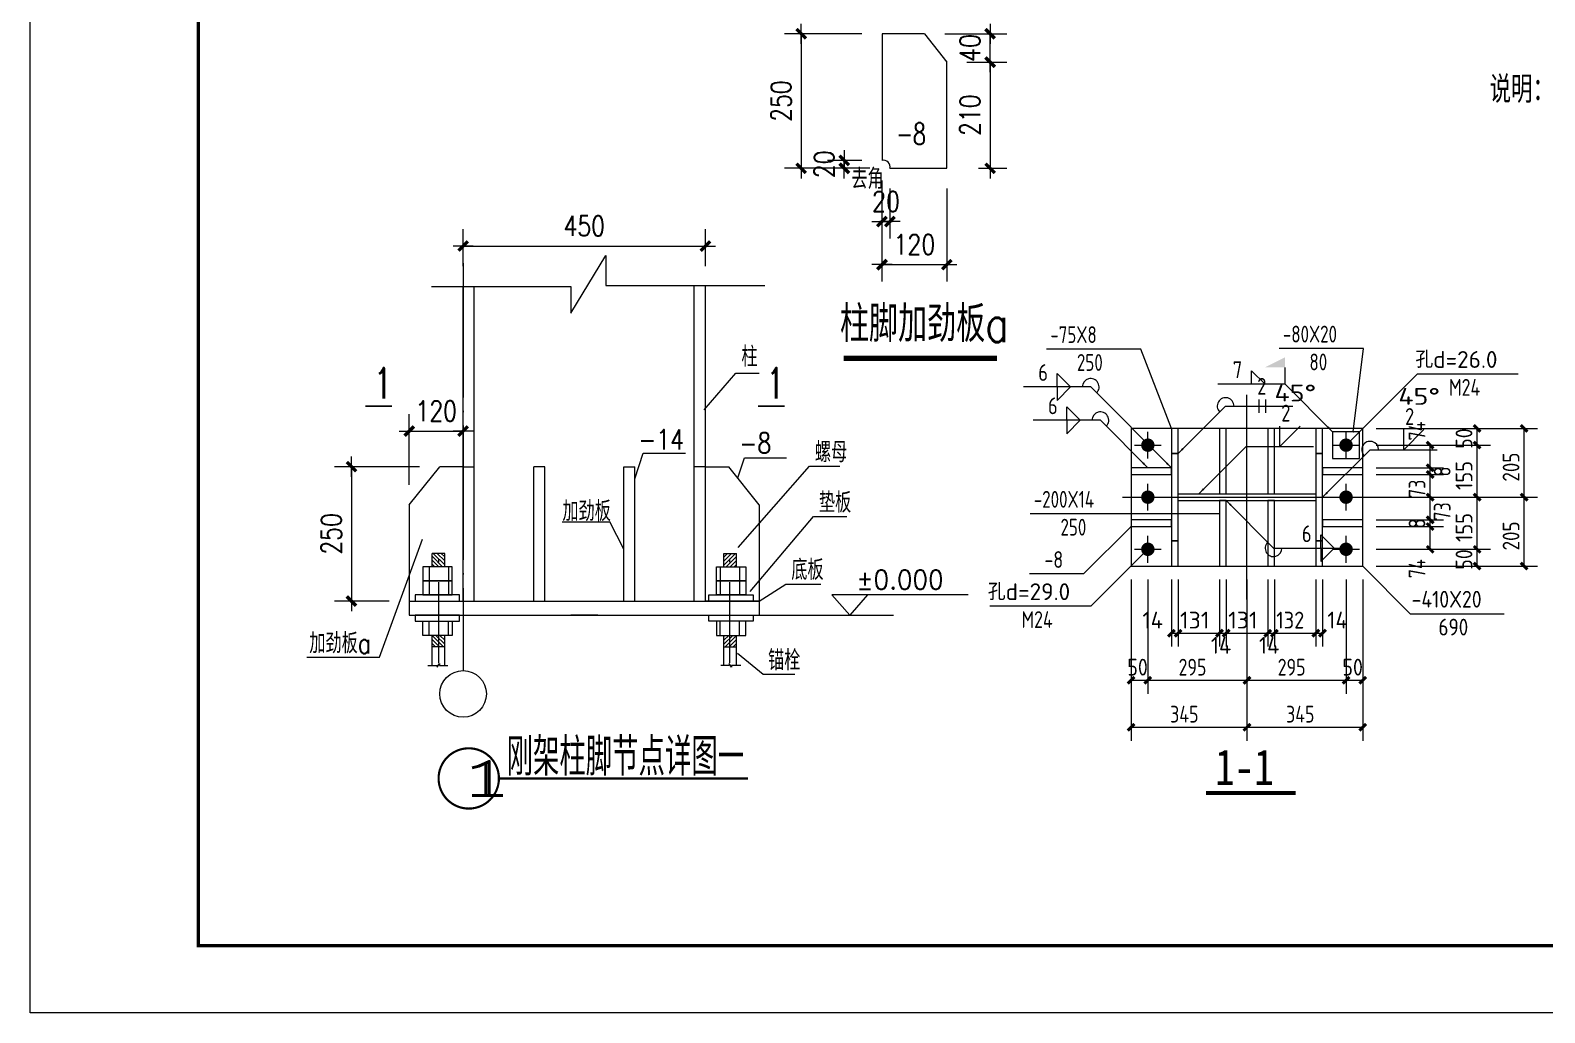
# Model space of a CAD drawing. Header units: millimetres. Extents: x 19781 to 898973, y -947928 to -267362.
# Drawn here: x 571798 to 605618, y -500940 to -478990 of the extents above; entities that cross this region are included whole.
import ezdxf

# ---------------------------------------------------------------- set-up
doc = ezdxf.new("R2010")
doc.units = ezdxf.units.MM
doc.header["$LTSCALE"] = 100
doc.linetypes.add('ACAD_ISO10W100', pattern=[18.5, 12, -3, 0.5, -3])
doc.linetypes.add('DOTE', pattern=[2.42, 2, -0.2, 0.02, -0.2])
doc.layers.get('0').update_dxf_attribs({"lineweight": 18})
for name, color, linetype, lineweight in [('10', 7, 'Continuous', 18), ('1000', 2, 'Continuous', 18), ('AXIS', 3, 'Continuous', 18), ('BORDER', 7, 'Continuous', 18), ('DIM', 3, 'Continuous', 18), ('DOTE', 1, 'DOTE', 18), ('PUB_TEXT', 7, 'Continuous', 18), ('TC', 151, 'Continuous', 18), ('TDB_文字', 3, 'Continuous', 18), ('TDB_细实线', 1, 'Continuous', 18), ('卫浴', 7, 'Continuous', 18), ('尺寸标注', 253, 'Continuous', 18), ('数字', 3, 'Continuous', 20), ('构件号', 1, 'Continuous', 18), ('标注', 4, 'Continuous', 18), ('焊缝标注', 253, 'Continuous', 18), ('编号标注', 253, 'Continuous', 18), ('螺栓孔标注', 253, 'Continuous', 18), ('钢板标注', 253, 'Continuous', 18)]:
    doc.layers.add(name, color=color, linetype=linetype, lineweight=lineweight)
doc.styles.add('7MMCN', font='simplex.shx', dxfattribs={"width": 0.7, "bigfont": 'hztxt.shx'})
doc.styles.add('_HZTXT', font='txt.shx', dxfattribs={"width": 0.7, "bigfont": 'hztxt.shx'})
doc.styles.add('_TCH_LABEL', font='complex.shx', dxfattribs={"bigfont": 'gbcbig.shx'})
doc.styles.add('dim_font', font='simplex.shx', dxfattribs={"width": 0.8, "bigfont": 'gbcbig.shx'})
doc.styles.get("Standard").update_dxf_attribs({"font": 'tssdeng.shx', "bigfont": 'hztxt.shx'})
doc.styles.add('TDB_仿宋字', font='', dxfattribs={"width": 0.8})
doc.styles.get('TDB_仿宋字').set_extended_font_data('宋体')
doc.dimstyles.new('dimn', dxfattribs={"dimtxt": 300, "dimasz": 1, "dimexe": 250, "dimexo": 300, "dimgap": 150, "dimtad": 1, "dimdec": 0, "dimzin": 0, "dimdsep": 46, "dimtxsty": 'dim_font', "dimblk": '_CAXARROW', "dimcen": 1, "dimdle": 2, "dimclrt": 7, "dimadec": 1, "dimazin": 0, "dimtfac": 1, "dimtdec": 0, "dimtix": 1, "dimtmove": 2, "dimatfit": 3, "dimfxl": 1, "dimtolj": 1, "dimtzin": 0, "dimarcsym": 0})
pattern_1 = [(45, (0, 0), (-29.47909, 29.47909), [])]
pattern_2 = [(135, (0, 0), (-29.4791, -29.4791), [])]

# ---------------------------------------------------------------- blocks, each defined once
blk = doc.blocks.new('_DIMX')
blk.add_line((-150, 0), (150, 0))
blk.add_lwpolyline([(-70, -70, 50, 50, 0), (70, 70, 50, 50, 0)], format="xyseb")
blk = doc.blocks.new('*X571')
at = {"layer": 'AXIS', "color": 0, "lineweight": -2, "transparency": 16777216}
for p, q in [((1676, 5108), (412, 5108)), ((662, 5107), (662, 3107)), ((1223, 3106), (412, 3106))]:
    blk.add_line(p, q, dxfattribs=at)
at = {"layer": 'AXIS', "color": 0, "lineweight": -2, "transparency": 16777216, "xscale": 1.000499999994645, "yscale": 1.000499999994645, "zscale": 1.000499999994645}
for p, rotation in [((662, 5108), 90), ((662, 3106), 270)]:
    blk.add_blockref('_DIMX', p, dxfattribs=dict(at, rotation=rotation))
at = {"layer": 'AXIS', "color": 7, "transparency": 16777216, "insert": (362, 4107), "char_height": 300.1, "width": 1852.35, "attachment_point": 5, "rotation": 90, "style": 'dim_font'}
blk.add_mtext('250', dxfattribs=at)
blk = doc.blocks.new('_CAXARROW')
blk.add_hatch(color=0).paths.add_polyline_path([(0, 0), (-1, 0.125), (-1, -0.125)], flags=0)
blk = doc.blocks.new('*X572')
at = {"layer": 'AXIS', "color": 0, "lineweight": -2, "transparency": 16777216}
for p, q in [((1523, 4840), (1523, 5889)), ((2325, 5408), (2325, 5889)), ((1522, 5639), (1521, 5639)), ((1523, 5639), (2325, 5639)), ((2326, 5639), (2327, 5639))]:
    blk.add_line(p, q, dxfattribs=at)
at = {"layer": 'AXIS', "color": 0, "lineweight": -2, "transparency": 16777216, "xscale": 1.000499999994645, "yscale": 1.000499999994645, "zscale": 1.000499999994645}
blk.add_blockref('_DIMX', (1523, 5639), dxfattribs=at)
at = {"layer": 'AXIS', "color": 0, "lineweight": -2, "transparency": 16777216, "xscale": 1.000499999994645, "yscale": 1.000499999994645, "zscale": 1.000499999994645, "rotation": 180}
blk.add_blockref('_DIMX', (2325, 5639), dxfattribs=at)
at = {"layer": 'AXIS', "color": 7, "transparency": 16777216, "insert": (1924, 5939), "char_height": 300.1, "width": 1749.45, "attachment_point": 5, "style": 'dim_font'}
blk.add_mtext('120', dxfattribs=at)
blk = doc.blocks.new('*X573')
at = {"layer": 'AXIS', "color": 0, "lineweight": -2, "transparency": 16777216}
for p, q in [((2325, 8093), (2325, 8645)), ((5932, 8093), (5932, 8645)), ((2326, 8395), (5931, 8395))]:
    blk.add_line(p, q, dxfattribs=at)
at = {"layer": 'AXIS', "color": 0, "lineweight": -2, "transparency": 16777216, "xscale": 1.000499999994645, "yscale": 1.000499999994645, "zscale": 1.000499999994645, "rotation": 180}
blk.add_blockref('_DIMX', (2325, 8395), dxfattribs=at)
at = {"layer": 'AXIS', "color": 0, "lineweight": -2, "transparency": 16777216, "xscale": 1.000499999994645, "yscale": 1.000499999994645, "zscale": 1.000499999994645}
blk.add_blockref('_DIMX', (5932, 8395), dxfattribs=at)
at = {"layer": 'AXIS', "color": 7, "transparency": 16777216, "insert": (4129, 8695), "char_height": 300.1, "width": 1852.35, "attachment_point": 5, "style": 'dim_font'}
blk.add_mtext('450', dxfattribs=at)
blk = doc.blocks.new('A$C4D3A3AC5')
at = {"layer": '焊缝标注'}
for points in [[(4405, 6372), (4105, 6372), (4405, 6522)], [(5112, 5413), (5052, 5495), (5031, 5473)], [(2811, 5088), (2892, 5148), (2871, 5169)], [(2361, 4875), (2301, 4957), (2279, 4936)], [(2711, 4875), (2651, 4957), (2630, 4936)], [(3118, 4488), (3200, 4548), (3179, 4569)], [(4962, 4438), (5043, 4498), (5022, 4519)], [(3528, 4388), (3588, 4306), (3609, 4327)]]:
    blk.add_hatch(color=256, dxfattribs=at).paths.add_polyline_path(points, flags=0)
at = {"layer": '10', "color": 7, "linetype": 'ByBlock'}
for p, q in [((2361, 5013), (2361, 5413)), ((5312, 5013), (5312, 5413)), ((2161, 5213), (2561, 5213)), ((5112, 5213), (5512, 5213)), ((2361, 4238), (2361, 4638)), ((5312, 4238), (5312, 4638)), ((2161, 4438), (2561, 4438)), ((5112, 4438), (5512, 4438)), ((2361, 3462), (2361, 3862)), ((5312, 3462), (5312, 3862)), ((2161, 3662), (2561, 3662)), ((5112, 3662), (5512, 3662))]:
    blk.add_line(p, q, dxfattribs=at)
at = {"layer": '10'}
for points in [[(2411, 5213, 100, 100, 1), (2311, 5213, 100, 100, 1)], [(5362, 5213, 100, 100, 1), (5262, 5213, 100, 100, 1)], [(2411, 4438, 100, 100, 1), (2311, 4438, 100, 100, 1)], [(5362, 4438, 100, 100, 1), (5262, 4438, 100, 100, 1)], [(2411, 3662, 100, 100, 1), (2311, 3662, 100, 100, 1)], [(5362, 3662, 100, 100, 1), (5262, 3662, 100, 100, 1)]]:
    blk.add_lwpolyline(points, format="xyseb", close=True, dxfattribs=at)
at = {"layer": '1000'}
for p, q in [((5562, 5463), (2110, 5463)), ((2110, 5463), (2110, 3412)), ((2811, 5463), (2711, 5463)), ((2711, 5463), (2711, 5088)), ((2811, 5088), (2811, 5463)), ((3528, 5463), (3428, 5463)), ((3428, 5463), (3428, 4488)), ((3528, 4488), (3528, 5463)), ((4245, 5463), (4145, 5463)), ((4145, 5463), (4145, 4488)), ((4245, 4488), (4245, 5463)), ((4962, 5463), (4862, 5463)), ((4862, 5463), (4862, 5088)), ((4962, 5088), (4962, 5463)), ((5512, 5413), (5112, 5413)), ((5112, 5413), (5112, 5013)), ((5512, 5013), (5512, 5413)), ((5562, 3412), (5562, 5463)), ((2711, 5088), (2811, 5088)), ((4862, 5088), (4962, 5088)), ((5112, 5013), (5512, 5013)), ((2711, 4875), (2110, 4875)), ((2110, 4875), (2110, 4775)), ((2110, 4775), (2711, 4775)), ((2711, 4775), (2711, 4875)), ((5562, 4875), (4962, 4875)), ((4962, 4875), (4962, 4775)), ((4962, 4775), (5562, 4775)), ((5562, 4775), (5562, 4875)), ((3428, 4488), (3528, 4488)), ((3528, 4388), (3428, 4388)), ((3428, 4388), (3428, 3412)), ((3528, 3412), (3528, 4388)), ((4145, 4488), (4245, 4488)), ((4245, 4388), (4145, 4388)), ((4145, 4388), (4145, 3412)), ((4245, 3412), (4245, 4388)), ((2711, 4100), (2110, 4100)), ((2110, 4100), (2110, 4000)), ((2711, 4000), (2711, 4100)), ((5562, 4100), (4962, 4100)), ((4962, 4100), (4962, 4000)), ((5562, 4000), (5562, 4100)), ((2110, 4000), (2711, 4000)), ((4962, 4000), (5562, 4000)), ((2811, 3787), (2711, 3787)), ((2711, 3787), (2711, 3412)), ((2811, 3412), (2811, 3787)), ((4962, 3787), (4862, 3787)), ((4862, 3787), (4862, 3412)), ((4962, 3412), (4962, 3787)), ((2110, 3412), (5562, 3412)), ((2711, 3412), (2811, 3412)), ((3428, 3412), (3528, 3412)), ((4145, 3412), (4245, 3412)), ((4862, 3412), (4962, 3412))]:
    blk.add_line(p, q, dxfattribs=at)
at = {"layer": 'TDB_文字', "color": 3}
blk.add_lwpolyline([(3226, 32, 64.1, 64.1, 0), (4562, 32, 64.1, 64.1, 0)], format="xyseb", dxfattribs=at)
at = {"layer": '尺寸标注', "color": 253, "linetype": 'ByBlock'}
for p, q in [((5762, 5463), (7463, 5463)), ((5762, 5463), (8164, 5463)), ((5762, 5213), (6763, 5213)), ((5762, 5213), (7463, 5213)), ((5762, 5213), (7463, 5213)), ((5762, 4875), (6763, 4875)), ((5762, 4875), (6763, 4875)), ((5762, 4775), (6763, 4775)), ((5762, 4775), (6763, 4775)), ((5762, 4438), (6763, 4438)), ((5762, 4438), (6763, 4438)), ((5762, 4438), (7463, 4438)), ((5762, 4438), (7463, 4438)), ((5762, 4438), (8164, 4438)), ((5762, 4438), (8164, 4438)), ((5762, 4100), (6763, 4100)), ((5762, 4100), (6763, 4100)), ((5762, 4000), (6763, 4000)), ((5762, 4000), (6763, 4000)), ((5762, 3662), (6763, 3662)), ((5762, 3662), (7463, 3662)), ((5762, 3662), (7463, 3662)), ((5762, 3412), (7463, 3412)), ((5762, 3412), (8164, 3412)), ((2110, 3212), (2110, 1511)), ((2110, 3212), (2110, 811)), ((2361, 3212), (2361, 1511)), ((2361, 3212), (2361, 1511)), ((2711, 3212), (2711, 2212)), ((2811, 3212), (2811, 2212)), ((2811, 3212), (2811, 2212)), ((3428, 3212), (3428, 2212)), ((3428, 3212), (3428, 2212)), ((3528, 3212), (3528, 2212)), ((3528, 3212), (3528, 2212)), ((3836, 3212), (3836, 1511)), ((3836, 3212), (3836, 1511)), ((3836, 3212), (3836, 811)), ((3836, 3212), (3836, 811)), ((4145, 3212), (4145, 2212)), ((4145, 3212), (4145, 2212)), ((4245, 3212), (4245, 2212)), ((4245, 3212), (4245, 2212)), ((4862, 3212), (4862, 2212)), ((4862, 3212), (4862, 2212)), ((4962, 3212), (4962, 2212)), ((5312, 3212), (5312, 1511)), ((5312, 3212), (5312, 1511)), ((5562, 3212), (5562, 1511)), ((5562, 3212), (5562, 811))]:
    blk.add_line(p, q, dxfattribs=at)
at = {"layer": '尺寸标注'}
for p, q in [((7263, 5213), (7263, 5463)), ((7963, 4438), (7963, 5463)), ((6563, 4875), (6563, 5213)), ((7263, 4438), (7263, 5213)), ((6563, 4775), (6563, 4875)), ((6563, 4438), (6563, 4775)), ((6563, 4100), (6563, 4438)), ((7263, 3662), (7263, 4438)), ((7963, 3412), (7963, 4438)), ((6563, 4000), (6563, 4100)), ((6563, 3662), (6563, 4000)), ((7263, 3412), (7263, 3662)), ((2711, 2412), (2811, 2412)), ((2811, 2412), (3428, 2412)), ((3428, 2412), (3528, 2412)), ((3528, 2412), (4145, 2412)), ((4145, 2412), (4245, 2412)), ((4245, 2412), (4862, 2412)), ((4862, 2412), (4962, 2412)), ((2110, 1711), (2361, 1711)), ((2361, 1711), (3836, 1711)), ((3836, 1711), (5312, 1711)), ((5312, 1711), (5562, 1711)), ((2110, 1011), (3836, 1011)), ((3836, 1011), (5562, 1011))]:
    blk.add_line(p, q, dxfattribs=at)
at = {"layer": '尺寸标注', "color": 3}
for p, q in [((2811, 5088), (2711, 5088)), ((2711, 5088), (2711, 3787)), ((2811, 3787), (2811, 5088)), ((4962, 5088), (4862, 5088)), ((4862, 5088), (4862, 3787)), ((4962, 3787), (4962, 5088)), ((2811, 4488), (4862, 4488)), ((2811, 4388), (4862, 4388)), ((2711, 3787), (2811, 3787)), ((4862, 3787), (4962, 3787))]:
    blk.add_line(p, q, dxfattribs=at)
at = {"layer": '尺寸标注'}
for points in [[(7213, 5513, 45, 45, 0), (7313, 5413, 45, 45, 0)], [(7913, 5513, 45, 45, 0), (8013, 5413, 45, 45, 0)], [(6513, 5263, 45, 45, 0), (6613, 5163, 45, 45, 0)], [(7213, 5263, 45, 45, 0), (7313, 5163, 45, 45, 0)], [(7213, 5263, 45, 45, 0), (7313, 5163, 45, 45, 0)], [(6513, 4925, 45, 45, 0), (6613, 4825, 45, 45, 0)], [(6513, 4925, 45, 45, 0), (6613, 4825, 45, 45, 0)], [(6513, 4825, 45, 45, 0), (6613, 4725, 45, 45, 0)], [(6513, 4825, 45, 45, 0), (6613, 4725, 45, 45, 0)], [(6513, 4488, 45, 45, 0), (6613, 4388, 45, 45, 0)], [(6513, 4488, 45, 45, 0), (6613, 4388, 45, 45, 0)], [(7213, 4488, 45, 45, 0), (7313, 4388, 45, 45, 0)], [(7213, 4488, 45, 45, 0), (7313, 4388, 45, 45, 0)], [(7913, 4488, 45, 45, 0), (8013, 4388, 45, 45, 0)], [(7913, 4488, 45, 45, 0), (8013, 4388, 45, 45, 0)], [(6513, 4150, 45, 45, 0), (6613, 4050, 45, 45, 0)], [(6513, 4150, 45, 45, 0), (6613, 4050, 45, 45, 0)], [(6513, 4050, 45, 45, 0), (6613, 3950, 45, 45, 0)], [(6513, 4050, 45, 45, 0), (6613, 3950, 45, 45, 0)], [(6513, 3712, 45, 45, 0), (6613, 3612, 45, 45, 0)], [(7213, 3712, 45, 45, 0), (7313, 3612, 45, 45, 0)], [(7213, 3712, 45, 45, 0), (7313, 3612, 45, 45, 0)], [(7213, 3462, 45, 45, 0), (7313, 3362, 45, 45, 0)], [(7913, 3462, 45, 45, 0), (8013, 3362, 45, 45, 0)], [(2661, 2362, 45, 45, 0), (2761, 2462, 45, 45, 0)], [(2761, 2362, 45, 45, 0), (2861, 2462, 45, 45, 0)], [(2761, 2362, 45, 45, 0), (2861, 2462, 45, 45, 0)], [(3378, 2362, 45, 45, 0), (3478, 2462, 45, 45, 0)], [(3378, 2362, 45, 45, 0), (3478, 2462, 45, 45, 0)], [(3478, 2362, 45, 45, 0), (3578, 2462, 45, 45, 0)], [(3478, 2362, 45, 45, 0), (3578, 2462, 45, 45, 0)], [(4095, 2362, 45, 45, 0), (4195, 2462, 45, 45, 0)], [(4095, 2362, 45, 45, 0), (4195, 2462, 45, 45, 0)], [(4195, 2362, 45, 45, 0), (4295, 2462, 45, 45, 0)], [(4195, 2362, 45, 45, 0), (4295, 2462, 45, 45, 0)], [(4812, 2362, 45, 45, 0), (4912, 2462, 45, 45, 0)], [(4812, 2362, 45, 45, 0), (4912, 2462, 45, 45, 0)], [(4912, 2362, 45, 45, 0), (5012, 2462, 45, 45, 0)], [(2060, 1661, 45, 45, 0), (2161, 1761, 45, 45, 0)], [(2311, 1661, 45, 45, 0), (2411, 1761, 45, 45, 0)], [(2311, 1661, 45, 45, 0), (2411, 1761, 45, 45, 0)], [(3786, 1661, 45, 45, 0), (3886, 1761, 45, 45, 0)], [(3786, 1661, 45, 45, 0), (3886, 1761, 45, 45, 0)], [(5262, 1661, 45, 45, 0), (5362, 1761, 45, 45, 0)], [(5262, 1661, 45, 45, 0), (5362, 1761, 45, 45, 0)], [(5512, 1661, 45, 45, 0), (5612, 1761, 45, 45, 0)], [(2060, 961, 45, 45, 0), (2161, 1061, 45, 45, 0)], [(3786, 961, 45, 45, 0), (3886, 1061, 45, 45, 0)], [(3786, 961, 45, 45, 0), (3886, 1061, 45, 45, 0)], [(5512, 961, 45, 45, 0), (5612, 1061, 45, 45, 0)]]:
    blk.add_lwpolyline(points, format="xyseb", dxfattribs=at)
at = {"layer": '焊缝标注', "color": 253, "linetype": 'ByBlock'}
for p, q in [((4105, 6122), (3905, 6322)), ((3905, 6122), (3905, 6322)), ((4405, 6122), (4405, 6372)), ((1209, 6080), (1009, 6280)), ((1009, 6080), (1009, 6280)), ((4405, 6122), (3405, 6122)), ((1510, 6080), (509, 6080)), ((1209, 6080), (1009, 5879)), ((1009, 6080), (1009, 5879)), ((4019, 5695), (4019, 5895)), ((4119, 5695), (4119, 5895)), ((1354, 5584), (1154, 5784)), ((1154, 5584), (1154, 5784)), ((3519, 5795), (4519, 5795)), ((1654, 5584), (653, 5584)), ((1354, 5584), (1154, 5384)), ((1154, 5584), (1154, 5384)), ((4326, 5195), (4326, 5495)), ((4326, 5195), (4627, 5495)), ((6170, 5145), (6170, 5445)), ((6170, 5145), (6470, 5445)), ((3826, 5195), (4827, 5195)), ((5670, 5145), (6670, 5145)), ((4934, 3878), (5134, 3678)), ((4934, 3678), (4934, 3878)), ((4233, 3678), (5234, 3678)), ((4934, 3478), (5134, 3678)), ((4934, 3678), (4934, 3478))]:
    blk.add_line(p, q, dxfattribs=at)
at = {"layer": '焊缝标注'}
for p, q in [((5112, 5413), (4405, 6122)), ((2711, 4875), (1510, 6080)), ((2811, 5088), (3519, 5795)), ((2361, 4875), (1654, 5584)), ((3118, 4488), (3826, 5195)), ((4962, 4438), (5670, 5145)), ((3528, 4388), (4233, 3678))]:
    blk.add_line(p, q, dxfattribs=at)
for centre, start, end in [((1510, 6080), 314.9315, 180), ((3519, 5795), 0, 224.9772), ((1654, 5584), 314.9315, 180), ((5670, 5145), 0, 224.9772), ((4233, 3678), 134.8403, 360)]:
    blk.add_arc(centre, 125, start, end, dxfattribs=at)
at = {"layer": '编号标注', "color": 7, "linetype": 'ByBlock'}
for p, q in [((3836, 2912), (3836, 5963)), ((1984, 4438), (6062, 4438))]:
    blk.add_line(p, q, dxfattribs=at)
at = {"layer": '螺栓孔标注', "color": 253, "linetype": 'ByBlock'}
for p, q in [((2256, 6644), (853, 6644)), ((5573, 6652), (4315, 6652)), ((5418, 5410), (5573, 6652)), ((5312, 5213), (6374, 6274)), ((6374, 6274), (7874, 6274)), ((3428, 4191), (607, 4191)), ((2361, 3662), (1510, 2815)), ((1510, 2815), (9, 2815))]:
    blk.add_line(p, q, dxfattribs=at)
at = {"layer": '螺栓孔标注'}
for points in [[(5317, 5213, 10, 10, 1), (5307, 5213, 10, 10, 1)], [(2366, 3662, 10, 10, 1), (2356, 3662, 10, 10, 1)]]:
    blk.add_lwpolyline(points, format="xyseb", close=True, dxfattribs=at)
at = {"layer": '钢板标注', "color": 253, "linetype": 'ByBlock'}
for p, q in [((2711, 5463), (2256, 6644)), ((2110, 4000), (1402, 3294)), ((5562, 3412), (6268, 2703)), ((1402, 3294), (601, 3294)), ((6268, 2703), (7668, 2703))]:
    blk.add_line(p, q, dxfattribs=at)
at = {"layer": '钢板标注'}
for points in [[(2716, 5463, 10, 10, 1), (2706, 5463, 10, 10, 1)], [(5423, 5410, 10, 10, 1), (5413, 5410, 10, 10, 1)], [(3433, 4191, 10, 10, 1), (3423, 4191, 10, 10, 1)], [(2115, 4000, 10, 10, 1), (2105, 4000, 10, 10, 1)], [(5567, 3412, 10, 10, 1), (5557, 3412, 10, 10, 1)]]:
    blk.add_lwpolyline(points, format="xyseb", close=True, dxfattribs=at)
at = {"layer": 'TDB_细实线', "style": 'TDB_仿宋字', "width": 0.8}
blk.add_text('1-1', height=534.5, dxfattribs=at).set_placement((3362, 150))
at = {"layer": '尺寸标注'}
for s, height, width, p in [('74', 250.1, 0.816, (6493, 5283)), ('50', 250.1, 0.906667, (7193, 5158)), ('205', 250.1, 0.864, (7893, 4670)), ('8', 250, 0.840001, (6868, 4745)), ('155', 250.1, 0.925715, (7193, 4545)), ('73', 250.1, 0.816, (6493, 4426)), ('73', 250.1, 0.816, (6868, 4089)), ('8', 250, 0.840001, (6493, 3970)), ('155', 250.1, 0.925715, (7193, 3770)), ('205', 250.1, 0.864, (7893, 3645)), ('50', 250.1, 0.906667, (7193, 3357)), ('74', 250.1, 0.816, (6493, 3232))]:
    blk.add_text(s, height=height, rotation=90, dxfattribs=dict(at, width=width)).set_placement(p)
for s, width, p in [('14', 1.01999, (2281, 2482)), ('131', 1.08, (2839, 2482)), ('131', 1.07999, (3556, 2482)), ('132', 0.925718, (4273, 2482)), ('14', 1.01999, (5032, 2482)), ('14', 1.02001, (3298, 2107)), ('14', 1.02001, (4015, 2107)), ('50', 0.906657, (2055, 1781)), ('295', 0.809995, (2818, 1781)), ('295', 0.809995, (4294, 1781)), ('50', 0.906657, (5257, 1781)), ('345', 0.809995, (2693, 1081)), ('345', 0.809995, (4419, 1081))]:
    blk.add_text(s, height=250.1, dxfattribs=dict(at, width=width)).set_placement(p)
at = {"layer": '焊缝标注'}
for s, height, width, p in [('6', 250, 0.840015, (729, 6170)), ('7', 250, 0.839978, (3625, 6212)), ('2', 250, 0.840015, (3989, 5965)), ('45%%D', 250.1, 1.26858, (4246, 5865)), ('6', 250, 0.839978, (874, 5674)), ('45%%D', 250.1, 1.26858, (6090, 5815)), ('2', 250, 0.840015, (4346, 5565)), ('2', 250, 0.840015, (6190, 5515)), ('6', 250, 0.839978, (4654, 3768))]:
    blk.add_text(s, height=height, dxfattribs=dict(at, width=width)).set_placement(p)
at = {"layer": '螺栓孔标注'}
for s, height, width, p in [('-80X20', 250.3, 0.768817, (4371, 6742)), ('-75X8', 250.3, 0.768817, (909, 6734)), ('250', 250.3, 0.768817, (1305, 6319)), ('80', 250.3, 0.768817, (4767, 6327)), ('孔d=26.0', 250.1, 1.056, (6344, 6364)), ('M24', 250.1, 0.809995, (6844, 5949)), ('-200X14', 250.3, 0.768817, (663, 4281)), ('250', 250.3, 0.768817, (1060, 3866)), ('孔d=29.0', 250.1, 1.056, (-21, 2905)), ('M24', 250.1, 0.810004, (479, 2490))]:
    blk.add_text(s, height=height, dxfattribs=dict(at, width=width)).set_placement(p)
at = {"layer": '钢板标注'}
for s, width, p in [('-8', 0.816006, (821, 3384)), ('-410X20', 0.893335, (6288, 2793)), ('690', 0.864004, (6688, 2378))]:
    blk.add_text(s, height=250.1, dxfattribs=dict(at, width=width)).set_placement(p)
blk = doc.blocks.new('*X576')
at = {"layer": 'AXIS', "color": 0, "lineweight": -2, "transparency": 16777216}
for p, q in [((2586, 4874), (3512, 4874)), ((3262, 4875), (3262, 4876)), ((3262, 4451), (3262, 4874)), ((2917, 4451), (3512, 4451)), ((3262, 4450), (3262, 4449))]:
    blk.add_line(p, q, dxfattribs=at)
at = {"layer": 'AXIS', "color": 0, "lineweight": -2, "transparency": 16777216, "xscale": 1.000499999994645, "yscale": 1.000499999994645, "zscale": 1.000499999994645}
for p, rotation in [((3262, 4874), 270), ((3262, 4451), 90)]:
    blk.add_blockref('_DIMX', p, dxfattribs=dict(at, rotation=rotation))
at = {"layer": 'AXIS', "color": 7, "transparency": 16777216, "insert": (2962, 4662), "char_height": 300.1, "width": 1166.3, "attachment_point": 5, "rotation": 90, "style": 'dim_font'}
blk.add_mtext('40', dxfattribs=at)
blk = doc.blocks.new('*X577')
at = {"layer": 'AXIS', "color": 0, "lineweight": -2, "transparency": 16777216}
for p, q in [((1652, 2687), (1652, 1185)), ((2617, 2570), (2617, 1185)), ((1653, 1435), (2616, 1435))]:
    blk.add_line(p, q, dxfattribs=at)
at = {"layer": 'AXIS', "color": 0, "lineweight": -2, "transparency": 16777216, "xscale": 1.000499999994645, "yscale": 1.000499999994645, "zscale": 1.000499999994645, "rotation": 180}
blk.add_blockref('_DIMX', (1652, 1435), dxfattribs=at)
at = {"layer": 'AXIS', "color": 0, "lineweight": -2, "transparency": 16777216, "xscale": 1.000499999994645, "yscale": 1.000499999994645, "zscale": 1.000499999994645}
blk.add_blockref('_DIMX', (2617, 1435), dxfattribs=at)
at = {"layer": 'AXIS', "color": 7, "transparency": 16777216, "insert": (2135, 1735), "char_height": 300.1, "width": 1749.45, "attachment_point": 5, "style": 'dim_font'}
blk.add_mtext('120', dxfattribs=at)
blk = doc.blocks.new('*X578')
at = {"layer": 'AXIS', "color": 0, "lineweight": -2, "transparency": 16777216}
for p, q in [((1652, 2570), (1652, 1825)), ((1771, 2570), (1771, 1825)), ((1651, 2076), (1650, 2076)), ((1771, 2076), (1652, 2076)), ((1772, 2076), (1773, 2076))]:
    blk.add_line(p, q, dxfattribs=at)
at = {"layer": 'AXIS', "color": 0, "lineweight": -2, "transparency": 16777216, "xscale": 1.000499999994645, "yscale": 1.000499999994645, "zscale": 1.000499999994645}
blk.add_blockref('_DIMX', (1652, 2076), dxfattribs=at)
at = {"layer": 'AXIS', "color": 0, "lineweight": -2, "transparency": 16777216, "xscale": 1.000499999994645, "yscale": 1.000499999994645, "zscale": 1.000499999994645, "rotation": 180}
blk.add_blockref('_DIMX', (1771, 2076), dxfattribs=at)
at = {"layer": 'AXIS', "color": 7, "transparency": 16777216, "insert": (1712, 2376), "char_height": 300.1, "width": 1166.3, "attachment_point": 5, "style": 'dim_font'}
blk.add_mtext('20', dxfattribs=at)
blk = doc.blocks.new('*X579')
at = {"layer": 'AXIS', "color": 0, "lineweight": -2, "transparency": 16777216}
for p, q in [((1352, 2988), (841, 2988)), ((1091, 2989), (1091, 2990)), ((1091, 2988), (1091, 2870)), ((1183, 2870), (841, 2870)), ((1091, 2869), (1091, 2868))]:
    blk.add_line(p, q, dxfattribs=at)
at = {"layer": 'AXIS', "color": 0, "lineweight": -2, "transparency": 16777216, "xscale": 1.000499999994645, "yscale": 1.000499999994645, "zscale": 1.000499999994645}
for p, rotation in [((1091, 2988), 270), ((1091, 2870), 90)]:
    blk.add_blockref('_DIMX', p, dxfattribs=dict(at, rotation=rotation))
at = {"layer": 'AXIS', "color": 7, "transparency": 16777216, "insert": (791, 2929), "char_height": 300.1, "width": 1166.3, "attachment_point": 5, "rotation": 90, "style": 'dim_font'}
blk.add_mtext('20', dxfattribs=at)
blk = doc.blocks.new('*X580')
at = {"layer": 'AXIS', "color": 0, "lineweight": -2, "transparency": 16777216}
for p, q in [((1652, 5174), (1652, 5820)), ((2286, 5174), (2286, 5820)), ((1651, 5570), (1650, 5570)), ((1652, 5570), (2286, 5570)), ((2287, 5570), (2288, 5570))]:
    blk.add_line(p, q, dxfattribs=at)
at = {"layer": 'AXIS', "color": 0, "lineweight": -2, "transparency": 16777216, "xscale": 1.000499999994645, "yscale": 1.000499999994645, "zscale": 1.000499999994645}
blk.add_blockref('_DIMX', (1652, 5570), dxfattribs=at)
at = {"layer": 'AXIS', "color": 0, "lineweight": -2, "transparency": 16777216, "xscale": 1.000499999994645, "yscale": 1.000499999994645, "zscale": 1.000499999994645, "rotation": 180}
blk.add_blockref('_DIMX', (2286, 5570), dxfattribs=at)
at = {"layer": 'AXIS', "color": 7, "transparency": 16777216, "insert": (1969, 5870), "char_height": 300.1, "width": 1166.3, "attachment_point": 5, "style": 'dim_font'}
blk.add_mtext('80', dxfattribs=at)
blk = doc.blocks.new('*X581')
at = {"layer": 'AXIS', "color": 0, "lineweight": -2, "transparency": 16777216}
for p, q in [((1352, 4874), (200, 4874)), ((450, 4873), (450, 2871)), ((1471, 2870), (200, 2870))]:
    blk.add_line(p, q, dxfattribs=at)
at = {"layer": 'AXIS', "color": 0, "lineweight": -2, "transparency": 16777216, "xscale": 1.000499999994645, "yscale": 1.000499999994645, "zscale": 1.000499999994645}
for p, rotation in [((450, 4874), 90), ((450, 2870), 270)]:
    blk.add_blockref('_DIMX', p, dxfattribs=dict(at, rotation=rotation))
at = {"layer": 'AXIS', "color": 7, "transparency": 16777216, "insert": (150, 3872), "char_height": 300.1, "width": 1852.35, "attachment_point": 5, "rotation": 90, "style": 'dim_font'}
blk.add_mtext('250', dxfattribs=at)
blk = doc.blocks.new('*X582')
at = {"layer": 'AXIS', "color": 0, "lineweight": -2, "transparency": 16777216}
for p, q in [((2917, 4451), (3512, 4451)), ((3262, 4450), (3262, 2871)), ((3087, 2870), (3512, 2870))]:
    blk.add_line(p, q, dxfattribs=at)
at = {"layer": 'AXIS', "color": 0, "lineweight": -2, "transparency": 16777216, "xscale": 1.000499999994645, "yscale": 1.000499999994645, "zscale": 1.000499999994645}
for p, rotation in [((3262, 4451), 90), ((3262, 2870), 270)]:
    blk.add_blockref('_DIMX', p, dxfattribs=dict(at, rotation=rotation))
at = {"layer": 'AXIS', "color": 7, "transparency": 16777216, "insert": (2962, 3660), "char_height": 300.1, "width": 1852.35, "attachment_point": 5, "rotation": 90, "style": 'dim_font'}
blk.add_mtext('210', dxfattribs=at)
blk = doc.blocks.new('A$C7587035B')
at = {"linetype": 'Continuous'}
h = blk.add_hatch(dxfattribs=at)
h.set_pattern_fill('ANSI31', color=0, style=0, pattern_type=0)
h.set_pattern_definition(pattern_2)
h.paths.add_polyline_path([(1862.6, 3814.9), (1961, 3814.9), (1961, 3617.2), (1862.6, 3617.2)], flags=0)
h.paths.add_polyline_path([(1961, 3814.9), (2050, 3814.9), (2050, 3617.2), (1961, 3617.2)], flags=0)
h = blk.add_hatch(dxfattribs=at)
h.set_pattern_fill('ANSI31', color=0, style=0, pattern_type=0)
h.set_pattern_definition(pattern_1)
h.paths.add_polyline_path([(6394.6, 3814.9), (6296.2, 3814.9), (6296.2, 3617.2), (6394.6, 3617.2)], flags=0)
h.paths.add_polyline_path([(6296.2, 3814.9), (6207.2, 3814.9), (6207.2, 3617.2), (6296.2, 3617.2)], flags=0)
h = blk.add_hatch(dxfattribs=at)
h.set_pattern_fill('ANSI31', color=0, style=0, pattern_type=0)
h.set_pattern_definition(pattern_2)
h.paths.add_polyline_path([(1862.6, 2596.3), (1961, 2596.3), (1961, 2424.4), (1862.6, 2424.4)], flags=0)
h.paths.add_polyline_path([(1961, 2596.3), (2050, 2596.3), (2050, 2424.4), (1961, 2424.4)], flags=0)
h = blk.add_hatch(dxfattribs=at)
h.set_pattern_fill('ANSI31', color=0, style=0, pattern_type=0)
h.set_pattern_definition(pattern_1)
h.paths.add_polyline_path([(6394.6, 2596.3), (6296.2, 2596.3), (6296.2, 2424.4), (6394.6, 2424.4)], flags=0)
h.paths.add_polyline_path([(6296.2, 2596.3), (6207.2, 2596.3), (6207.2, 2424.4), (6296.2, 2424.4)], flags=0)
at = {"ltscale": 100}
for p, q in [((2324.7, 5107.9), (2491.5, 5107.9)), ((5932.5, 5107.9), (5765.7, 5107.9))]:
    blk.add_line(p, q, dxfattribs=at)
at = {"color": 3}
for p, q in [((7814.4, 3198.3), (8080.8, 2897.7)), ((9845.4, 3198.3), (7814.4, 3198.3)), ((8347.1, 3198.3), (8080.8, 2897.7))]:
    blk.add_line(p, q, dxfattribs=at)
at = {"color": 0, "linetype": 'Continuous'}
for p, q in [((2050, 2424.4), (1862.6, 2424.4)), ((6207.2, 2424.4), (6394.6, 2424.4))]:
    blk.add_line(p, q, dxfattribs=at)
at = {"layer": '1000'}
blk.add_lwpolyline([(2857.4, 465, 36.1, 36.1, 0), (6565.6, 465, 36.1, 36.1, 0)], format="xyseb", dxfattribs=at)
at = {"layer": 'AXIS'}
blk.add_lwpolyline([(2857.4, 465, 32.1, 32.1, 1), (1959.4, 465, 32.1, 32.1, 1)], format="xyseb", close=True, dxfattribs=at)
at = {"layer": 'DOTE', "linetype": 'DOTE', "ltscale": 10}
blk.add_line((2324.7, 8141.2), (2324.7, 2071.9), dxfattribs=at)
at = {"layer": 'PUB_TEXT'}
blk.add_line((1081.9, 2273.2), (1719.2, 4030.3), dxfattribs=at)
at = {"layer": '卫浴'}
for p, q in [((1523, 4540), (1975.7, 5107.9)), ((3541.6, 5107.9), (3374.9, 5107.9)), ((4715.5, 5107.9), (4882.3, 5107.9)), ((6734.2, 4540), (6281.4, 5107.9)), ((4329, 2897.7), (3928.2, 2897.7)), ((6734.2, 2897.7), (8734.2, 2897.7))]:
    blk.add_line(p, q, dxfattribs=at)
for points in [[(870.3, 6008.3, 25.1, 25.1, 0), (1265.7, 6008.3, 25.1, 25.1, 0)], [(6714.1, 6008.3, 25.1, 25.1, 0), (7109.4, 6008.3, 25.1, 25.1, 0)]]:
    blk.add_lwpolyline(points, format="xyseb", dxfattribs=at)
for points in [[(1523, 4540), (1523, 3106.1), (2324.7, 3106.1), (2324.7, 5107.9), (1975.7, 5107.9)], [(6734.2, 4540), (6734.2, 3106.1), (5932.5, 3106.1), (5932.5, 5107.9), (6281.4, 5107.9)]]:
    blk.add_lwpolyline(points, dxfattribs=at)
at = {"layer": '标注', "color": 0, "linetype": 'Continuous'}
for p, q in [((2324.7, 3106.1), (2324.7, 7792.9)), ((2324.7, 3106.1), (2324.7, 7792.9)), ((2491.5, 3106.1), (2491.5, 7792.9)), ((5765.7, 3106.1), (5765.7, 7792.9)), ((5932.5, 3106.1), (5932.5, 7792.9)), ((5932.5, 3106.1), (5932.5, 7792.9)), ((3374.9, 3106.1), (3374.9, 5107.9)), ((3541.6, 3106.1), (3541.6, 5107.9)), ((4715.5, 3106.1), (4715.5, 5107.9)), ((4882.3, 3106.1), (4882.3, 5107.9)), ((1816.7, 3617.2), (1816.7, 3197.8)), ((2050, 3814.9), (1862.6, 3814.9)), ((1862.6, 3617.2), (1862.6, 3814.9)), ((2050, 3617.2), (2050, 3814.9)), ((2105.3, 3617.2), (2105.3, 3197.8)), ((6151.8, 3617.2), (6151.8, 3197.8)), ((6207.2, 3617.2), (6207.2, 3814.9)), ((6207.2, 3814.9), (6394.6, 3814.9)), ((6394.6, 3617.2), (6394.6, 3814.9)), ((6440.5, 3617.2), (6440.5, 3197.8)), ((1523, 3106.1), (1523, 2897.7)), ((1523, 3106.1), (6734.2, 3106.1)), ((6734.2, 3106.1), (6734.2, 2897.7)), ((6734.2, 3106.1), (6734.2, 2897.7)), ((1523, 2897.7), (6734.2, 2897.7)), ((1816.7, 2596.3), (1816.7, 2806)), ((2105.3, 2596.3), (2105.3, 2806)), ((6151.8, 2596.3), (6151.8, 2806)), ((6440.5, 2596.3), (6440.5, 2806)), ((1862.6, 2146.6), (1862.6, 2596.3)), ((2050, 2146.6), (2050, 2596.3)), ((6207.2, 2146.6), (6207.2, 2596.3)), ((6394.6, 2146.6), (6394.6, 2596.3)), ((1797.8, 2146.6), (1937.5, 2146.6)), ((1937.5, 2124.6), (1974.1, 2177.5)), ((1937.5, 2146.6), (1937.5, 2124.6)), ((1974.1, 2177.5), (1974.1, 2146.6)), ((1974.1, 2146.6), (2097.5, 2146.6)), ((6283.1, 2146.6), (6159.7, 2146.6)), ((6283.1, 2177.5), (6283.1, 2146.6)), ((6319.7, 2124.6), (6283.1, 2177.5)), ((6459.4, 2146.6), (6319.7, 2146.6)), ((6319.7, 2146.6), (6319.7, 2124.6))]:
    blk.add_line(p, q, dxfattribs=at)
at = {"layer": '标注', "color": 0, "linetype": 'ACAD_ISO10W100'}
for p, q in [((1961, 2187.5), (1961, 3768.9)), ((6296.2, 2187.5), (6296.2, 3768.9))]:
    blk.add_line(p, q, dxfattribs=at)
at = {"layer": '标注', "color": 0, "linetype": 'Continuous'}
for points in [[(1725.9, 3407.5), (2160.7, 3407.5), (2160.7, 3617.2), (1725.9, 3617.2)], [(6531.3, 3407.5), (6096.5, 3407.5), (6096.5, 3617.2), (6531.3, 3617.2)], [(1725.9, 3197.8), (2160.7, 3197.8), (2160.7, 3407.5), (1725.9, 3407.5)], [(6531.3, 3197.8), (6096.5, 3197.8), (6096.5, 3407.5), (6531.3, 3407.5)], [(1612.9, 3106.1), (2273.1, 3106.1), (2273.1, 3197.8), (1612.9, 3197.8)], [(6644.3, 3106.1), (5984.1, 3106.1), (5984.1, 3197.8), (6644.3, 3197.8)], [(1612.9, 2806), (2273.1, 2806), (2273.1, 2897.7), (1612.9, 2897.7)], [(1725.9, 2806), (2160.7, 2806), (2160.7, 2596.3), (1725.9, 2596.3)], [(6644.3, 2806), (5984.1, 2806), (5984.1, 2897.7), (6644.3, 2897.7)], [(6531.3, 2806), (6096.5, 2806), (6096.5, 2596.3), (6531.3, 2596.3)]]:
    blk.add_lwpolyline(points, close=True, dxfattribs=at)
blk.add_circle((2324.7, 1724.5), 347.4, dxfattribs=at)
at = {"layer": '螺栓孔标注'}
for p, q in [((3928.1, 7395.8), (4450.9, 8254.2)), ((4450.9, 8254.2), (4450.9, 7806.3)), ((1854.4, 7792.9), (3928.1, 7792.9)), ((3928.1, 7792.9), (3928.1, 7395.8)), ((4450.9, 7806.3), (6814.1, 7806.3))]:
    blk.add_line(p, q, dxfattribs=at)
at = {"layer": '钢板标注'}
for p, q in [((5913.1, 5954.9), (6384.7, 6501.1)), ((6384.7, 6501.1), (6732.5, 6501.1)), ((4882.3, 4928.8), (5007.1, 5309)), ((5007.1, 5309), (5635.6, 5309)), ((6414.3, 4941.3), (6513, 5242.1)), ((6513, 5242.1), (7141.5, 5242.1)), ((6419.1, 3904.7), (7479.9, 5115.7)), ((7479.9, 5115.7), (7932.8, 5115.7)), ((3799.6, 4285.7), (4506.6, 4285.7)), ((4715.5, 3879.3), (4506.6, 4285.7)), ((6595.7, 3249.3), (7539.1, 4364.9)), ((7539.1, 4364.9), (8037.5, 4364.9)), ((6734.2, 3106.1), (7127.9, 3357.3)), ((7127.9, 3357.3), (7647.8, 3357.3)), ((0, 2273.2), (1081.9, 2273.2)), ((6410.5, 2331.2), (6794, 2016.6)), ((6794, 2016.6), (7261.7, 2016.6))]:
    blk.add_line(p, q, dxfattribs=at)
at = {"layer": 'DIM', "style": '7MMCN', "width": 0.7}
blk.add_text('刚架柱脚节点详图一', height=561.23, dxfattribs=at).set_placement((2972.5, 505.7))
at = {"layer": 'PUB_TEXT', "color": 4, "linetype": 'DOTE', "style": '_TCH_LABEL', "width": 2.33333}
blk.add_text('1', height=508, dxfattribs=at).set_placement((2154.4, 211))
at = {"layer": 'TC', "color": 7}
for s, height, style, width, p in [('柱', 300.6, '_HZTXT', 0.8, (6467.4, 6597.6)), ('1', 451, 'dim_font', 0.7, (994.3, 6126.7)), ('1', 451, 'dim_font', 0.7, (6838, 6126.7)), ('-14', 300.63, '_HZTXT', 0.8, (4931.9, 5363.4)), ('-8', 300.63, '_HZTXT', 0.8, (6437.8, 5311.2)), ('螺母', 300.63, '_HZTXT', 0.8, (7562.6, 5174.8)), ('垫板', 300.63, '_HZTXT', 0.8, (7621.8, 4424.1)), ('加劲板', 300.63, '_HZTXT', 0.8, (3802.5, 4296.3)), ('底板', 300.63, '_HZTXT', 0.8, (7210.5, 3421.6)), ('%%P0.000', 280.29, 'dim_font', 0.965103, (8180, 3286.4)), ('加劲板a', 300.63, '_HZTXT', 0.8, (34.5, 2328.2)), ('锚栓', 300.63, '_HZTXT', 0.8, (6864.7, 2075.5))]:
    blk.add_text(s, height=height, dxfattribs=dict(at, style=style, width=width)).set_placement(p)
at = {"layer": 'AXIS'}
for base, p1, p2, text, picture, middle in [((5932.5, 8394.9), (2324.7, 7792.9), (5932.5, 7792.9), '450', '*X573', (4128.6, 8695)), ((2324.7, 5639), (1523, 4540), (2324.7, 5107.9), '120', '*X572', (1923.8, 5939.1))]:
    dim = blk.add_linear_dim(base=base, p1=p1, p2=p2, text=text, dimstyle='dimn', override={"dimscale": 1.0005, "dimlfac": 0.9995, "dimsah": 1, "dimadec": 0}, dxfattribs=at)
    dim.commit()
    dim.dimension.update_dxf_attribs({"geometry": picture, "text_midpoint": middle, "dimtype": 160})
dim = blk.add_linear_dim(base=(661.8, 3106.1), p1=(1975.7, 5107.9), p2=(1523, 3106.1), angle=90, text='250', dimstyle='dimn', override={"dimscale": 1.0005, "dimlfac": 0.9995, "dimsah": 1, "dimadec": 0}, dxfattribs=at)
dim.commit()
dim.dimension.update_dxf_attribs({"geometry": '*X571', "text_midpoint": (361.7, 4107), "dimtype": 160})
blk = doc.blocks.new('A$C7E3E6D25')
at = {"layer": 'PUB_TEXT'}
for p, q in [((1652.3, 4874.1), (1652.3, 2987.5)), ((2285.7, 4874.1), (1652.3, 4874.1)), ((2285.7, 4874.1), (2617.1, 4450.6)), ((2617.1, 2869.7), (2617.1, 4450.6)), ((1771.2, 2869.7), (2617.1, 2869.7))]:
    blk.add_line(p, q, dxfattribs=at)
blk.add_arc((1670.1, 2886.6), 102.5, 350.50542, 100.03971, dxfattribs=at)
at = {"layer": '构件号', "color": 7}
blk.add_lwpolyline([(1079.3, 40.6, 81.1, 81.1, 0), (3365.6, 40.6, 81.1, 81.1, 0)], format="xyseb", dxfattribs=at)
at = {"layer": 'PUB_TEXT', "style": '_HZTXT', "width": 0.7}
blk.add_text('-8', height=320.53, dxfattribs=at).set_placement((1863.8, 3224.6))
at = {"layer": 'TC', "color": 7, "style": '_HZTXT', "width": 0.8}
for s, height, p in [('去角', 300.48, (1196.2, 2563.8)), ('柱脚加劲板a', 540.87, (1025.9, 282.6))]:
    blk.add_text(s, height=height, dxfattribs=at).set_placement(p)
at = {"layer": 'AXIS'}
for base, p1, p2, text, picture, middle in [((2285.7, 5570.2), (1652.3, 4874.1), (2285.7, 4874.1), '80', '*X580', (1969, 5870.3)), ((2617.1, 1435.2), (1652.3, 2987.5), (2617.1, 2869.7), '120', '*X577', (2134.7, 1735.4)), ((1652.3, 2075.6), (1771.2, 2869.7), (1652.3, 2869.7), '20', '*X578', (1711.8, 2375.8))]:
    dim = blk.add_linear_dim(base=base, p1=p1, p2=p2, text=text, dimstyle='dimn', override={"dimscale": 1.0005, "dimlfac": 0.9995, "dimsah": 1, "dimadec": 0}, dxfattribs=at)
    dim.commit()
    dim.dimension.update_dxf_attribs({"geometry": picture, "text_midpoint": middle, "dimtype": 160})
for base, p1, p2, text, picture, middle in [((3262, 4874.1), (2617.1, 4450.6), (2285.7, 4874.1), '40', '*X576', (2961.9, 4662.4)), ((450.2, 2869.7), (1652.3, 4874.1), (1771.2, 2869.7), '250', '*X581', (150.1, 3871.9)), ((3262, 2869.7), (2617.1, 4450.6), (2786.6, 2869.7), '210', '*X582', (2961.9, 3660.2)), ((1091.3, 2869.7), (1652.3, 2987.5), (1482.8, 2869.7), '20', '*X579', (791.1, 2928.6))]:
    dim = blk.add_linear_dim(base=base, p1=p1, p2=p2, angle=90, text=text, dimstyle='dimn', override={"dimscale": 1.0005, "dimlfac": 0.9995, "dimsah": 1, "dimadec": 0}, dxfattribs=at)
    dim.commit()
    dim.dimension.update_dxf_attribs({"geometry": picture, "text_midpoint": middle, "dimtype": 160})

msp = doc.modelspace()

# ---------------------------------------------------------------- linework, layer by layer
at = {"layer": 'BORDER'}
msp.add_lwpolyline([(571798, -500940), (571798, -437940), (705448, -437940), (705448, -500940)], close=True, dxfattribs=at)
msp.add_lwpolyline([(575548, -499440, 75, 75, 0), (575548, -439440, 75, 75, 0), (703948, -439440, 75, 75, 0), (703948, -499440, 75, 75, 0)], format="xyseb", close=True, dxfattribs=at)

# ---------------------------------------------------------------- block references
at = {"layer": '数字', "ltscale": 100, "xscale": 1.5, "yscale": 1.5, "zscale": 1.5}
for name, p in [('A$C7E3E6D25', (588340.21, -486378.53)), ('A$C7587035B', (577977.14, -496403.01)), ('A$C4D3A3AC5', (593214.21, -496078.53))]:
    msp.add_blockref(name, p, dxfattribs=at)

# ---------------------------------------------------------------- texts
at = {"layer": 'PUB_TEXT', "color": 7, "style": '_HZTXT', "width": 0.8}
msp.add_text('说明：', height=600.03, dxfattribs=at).set_placement((604386.97, -480610.57))

doc.saveas('drawing.dxf')
